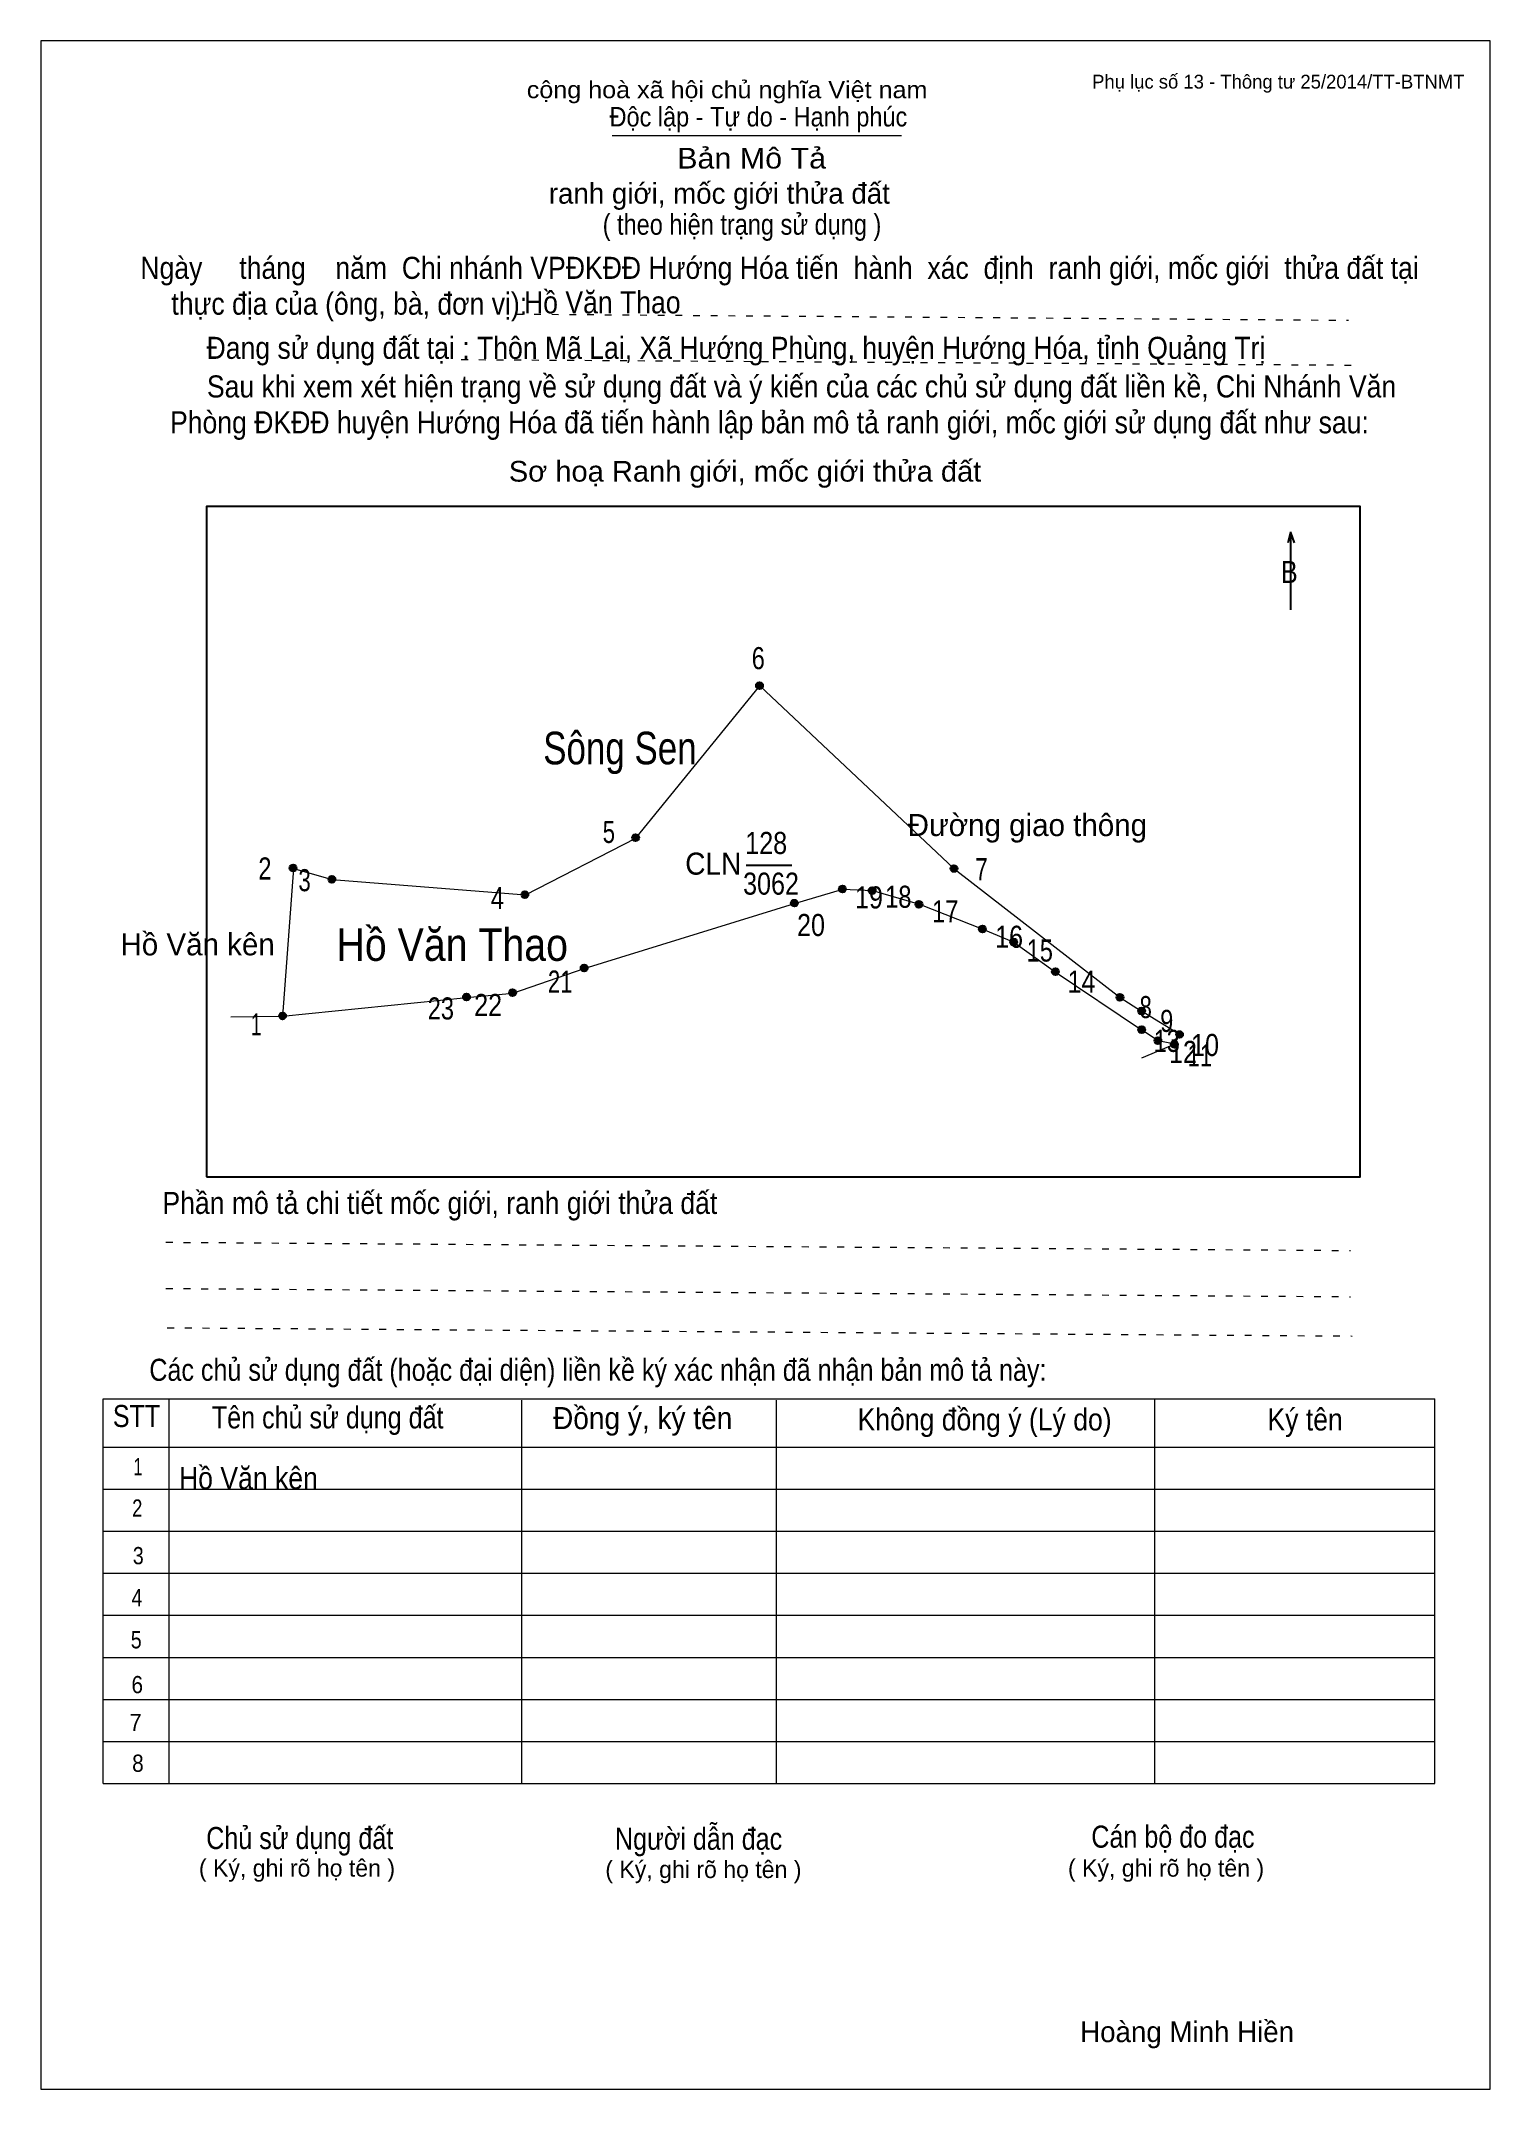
# Model space of a CAD drawing. Header units: centimetres. Extents: x 0 to 21, y 0 to 29.7.
import ezdxf
from ezdxf.enums import TextEntityAlignment as Align

# ---------------------------------------------------------------- set-up
doc = ezdxf.new("R2010")
doc.units = ezdxf.units.CM
doc.header["$LTSCALE"] = 0.13
doc.linetypes.add('DOTTED', pattern=[1.5, 0.3, -1.2])
for name, color, linetype, lineweight in [('1', 7, 'Continuous', 13), ('32', 7, 'Continuous', 25), ('33', 7, 'Continuous', 25), ('6', 7, 'Continuous', 13), ('62', 7, 'Continuous', 13)]:
    doc.layers.add(name, color=color, linetype=linetype, lineweight=lineweight)
for name, color, linetype in [('2', 7, 'Continuous'), ('34', 7, 'Continuous'), ('63', 7, 'Continuous')]:
    doc.layers.add(name, color=color, linetype=linetype)

msp = doc.modelspace()

# ---------------------------------------------------------------- hatches: boundary and pattern name
at = {"layer": '32'}
for points in [[(10.4631, 20.3509, 1), (10.3631, 20.3509, 1)], [(8.6679, 18.1474, 1), (8.5679, 18.1474, 1)], [(3.7033, 17.7058, 1), (3.6033, 17.7058, 1)], [(4.2655, 17.5434, 1), (4.1655, 17.5434, 1)], [(13.2809, 17.6988, 1), (13.1809, 17.6988, 1)], [(7.0627, 17.3211, 1), (6.9627, 17.3211, 1)], [(10.9685, 17.1973, 1), (10.8685, 17.1973, 1)], [(11.6639, 17.4015, 1), (11.5639, 17.4015, 1)], [(12.0959, 17.3794, 1), (11.9959, 17.3794, 1)], [(12.7739, 17.1792, 1), (12.6739, 17.1792, 1)], [(13.6932, 16.822, 1), (13.5932, 16.822, 1)], [(14.1465, 16.6328, 1), (14.0465, 16.6328, 1)], [(7.9221, 16.2576, 1), (7.8221, 16.2576, 1)], [(14.752, 16.2024, 1), (14.652, 16.2024, 1)], [(6.2168, 15.835, 1), (6.1168, 15.835, 1)], [(6.8846, 15.898, 1), (6.7846, 15.898, 1)], [(15.6863, 15.8302, 1), (15.5863, 15.8302, 1)], [(3.5504, 15.5622, 1), (3.4504, 15.5622, 1)], [(16.0017, 15.6339, 1), (15.9017, 15.6339, 1)], [(16.0017, 15.3619, 1), (15.9017, 15.3619, 1)], [(16.2366, 15.2035, 1), (16.1366, 15.2035, 1)], [(16.4755, 15.1498, 1), (16.3755, 15.1498, 1)], [(16.5504, 15.2925, 1), (16.4504, 15.2925, 1)]]:
    msp.add_hatch(color=256, dxfattribs=at).paths.add_polyline_path(points)

# ---------------------------------------------------------------- linework, layer by layer
at = {"layer": '1'}
msp.add_lwpolyline([(21, 0), (21, 29.7), (0, 29.7), (0, 0)], close=True, dxfattribs=at)
at = {"layer": '32'}
for centre in [(10.4131, 20.3509), (8.6179, 18.1474), (3.6533, 17.7058), (4.2155, 17.5434), (13.2309, 17.6988), (7.0127, 17.3211), (10.9185, 17.1973), (11.6139, 17.4015), (12.0459, 17.3794), (12.7239, 17.1792), (13.6432, 16.822), (14.0965, 16.6328), (7.8721, 16.2576), (14.702, 16.2024), (6.1668, 15.835), (6.8346, 15.898), (15.6363, 15.8302), (3.5004, 15.5622), (15.9517, 15.6339), (15.9517, 15.3619), (16.1866, 15.2035), (16.4255, 15.1498), (16.5004, 15.2925)]:
    msp.add_circle(centre, 0.05, dxfattribs=at)
at = {"layer": '33'}
msp.add_line((10.22, 17.75), (10.88, 17.75), dxfattribs=at)
at = {"layer": '6'}
for p, q in [((3.66, 17.7), (3.5, 15.56)), ((2.75, 15.55), (3.5, 15.56)), ((16.43, 15.15), (15.95, 14.95))]:
    msp.add_line(p, q, dxfattribs=at)
for points in [[(3.66, 17.7), (4.22, 17.54), (7.02, 17.32), (8.62, 18.14), (10.42, 20.35)], [(10.42, 20.35), (13.23, 17.7), (15.64, 15.83), (15.95, 15.63)], [(3.5, 15.56), (6.17, 15.83), (6.84, 15.89), (7.87, 16.25), (10.92, 17.19), (11.62, 17.4), (12.05, 17.38), (12.73, 17.18), (13.65, 16.82), (14.1, 16.63), (14.7, 16.2), (15.95, 15.36)], [(16.43, 15.15), (16.5, 15.29), (15.95, 15.63)], [(16.43, 15.15), (16.19, 15.2), (15.95, 15.36)]]:
    msp.add_lwpolyline(points, dxfattribs=at)
at = {"layer": '62'}
for p, q in [((8.28, 28.33), (12.47, 28.33)), ((0.9, 10.01), (20.2, 10.01)), ((0.9, 4.43), (0.9, 10.01)), ((1.86, 4.43), (1.86, 10.01)), ((6.97, 4.43), (6.97, 9.99)), ((10.66, 4.43), (10.66, 9.99)), ((16.14, 4.43), (16.14, 10.01)), ((20.2, 4.43), (20.2, 10.01)), ((0.9, 9.31), (20.2, 9.31)), ((0.9, 8.7), (20.2, 8.7)), ((0.9, 8.09), (20.2, 8.09)), ((0.9, 7.48), (20.2, 7.48)), ((0.9, 6.87), (20.2, 6.87)), ((0.9, 6.26), (20.2, 6.26)), ((0.9, 5.65), (20.2, 5.65)), ((0.9, 5.04), (20.2, 5.04)), ((0.9, 4.43), (20.2, 4.43))]:
    msp.add_line(p, q, dxfattribs=at)
at = {"layer": '62', "linetype": 'DOTTED'}
for p, q in [((6.89, 25.74), (18.95, 25.65)), ((6.09, 25.08), (19.04, 25)), ((1.81, 12.28), (18.98, 12.16)), ((1.81, 11.61), (18.98, 11.49)), ((1.83, 11.04), (19, 10.92))]:
    msp.add_line(p, q, dxfattribs=at)
at = {"layer": '62', "lineweight": 25}
for p, q in [((18.11, 22.58), (18.11, 21.45)), ((18.11, 22.57), (18.07, 22.42)), ((18.11, 22.57), (18.16, 22.42))]:
    msp.add_line(p, q, dxfattribs=at)
msp.add_lwpolyline([(2.4, 13.23), (19.12, 13.23), (19.12, 22.95), (2.4, 22.95)], close=True, dxfattribs=at)

# ---------------------------------------------------------------- texts
at = {"layer": '2', "width": 0.9}
msp.add_text('Hồ Văn Thao', height=0.473, dxfattribs=at).set_placement((5.96, 16.36), align=Align.CENTER)
at = {"layer": '32'}
for s, width, p in [('6', 0.8, (10.395, 20.59)), ('5', 0.75, (8.23, 18.07)), ('2', 0.8, (3.245, 17.54)), ('7', 0.75, (13.63, 17.53)), ('3', 0.75, (3.82, 17.37)), ('4', 0.8, (6.615, 17.11)), ('19', 0.85, (12, 17.12)), ('18', 0.8, (12.425, 17.13)), ('17', 0.8, (13.105, 16.92)), ('20', 0.85, (11.16, 16.72)), ('16', 0.85, (14.03, 16.55)), ('15', 0.8, (14.475, 16.35)), ('21', 0.75, (7.525, 15.9)), ('14', 0.85, (15.08, 15.9)), ('23', 0.8, (5.795, 15.51)), ('22', 0.85, (6.48, 15.56)), ('8', 0.75, (16.01, 15.53)), ('1', 0.65, (3.12, 15.28)), ('9', 0.8, (16.315, 15.33)), ('13', 0.8, (16.315, 15.04)), ('12', 0.85, (16.55, 14.88)), ('11', 0.75, (16.795, 14.83)), ('10', 0.85, (16.87, 14.98))]:
    msp.add_text(s, height=0.32, dxfattribs=dict(at, width=width)).set_placement(p, align=Align.CENTER)
at = {"layer": '33'}
for s, p in [('Đường giao thông', (14.295, 18.17)), ('Hồ Văn kên', (2.27, 16.44))]:
    msp.add_text(s, height=0.32, dxfattribs=at).set_placement(p, align=Align.CENTER)
at = {"layer": '33', "width": 0.85}
for s, p in [('128', (10.51, 17.91)), ('3062', (10.58, 17.32))]:
    msp.add_text(s, height=0.32, dxfattribs=at).set_placement(p, align=Align.CENTER)
at = {"layer": '33', "width": 0.95}
msp.add_text('CLN', height=0.32, dxfattribs=at).set_placement((10.15, 17.61), align=Align.RIGHT)
at = {"layer": '34', "width": 0.9}
for s, p in [('Hồ Văn Thao', (7, 25.75)), ('Hồ Văn kên', (2, 8.7))]:
    msp.add_text(s, height=0.32, dxfattribs=at).set_placement(p)
at = {"layer": '6', "width": 0.8}
msp.add_text('Sông Sen', height=0.473, dxfattribs=at).set_placement((8.39, 19.21), align=Align.CENTER)
at = {"layer": '62'}
for s, height, width, p in [('cộng hoà xã hội chủ nghĩa Việt nam', 0.2474, 1.1, (7.04, 28.87)), ('Độc lập - Tự do - Hạnh phúc', 0.2828, 0.9, (8.24, 28.46)), ('Bản Mô Tả', 0.3, 1.1, (9.22, 27.85)), ('( theo hiện trạng sử dụng )', 0.3, 0.85, (8.14, 26.89)), ('Ngày     tháng    năm  Chi nhánh VPĐKĐĐ Hướng Hóa tiến  hành  xác  định  ranh giới, mốc giới  thửa đất tại ', 0.32, 0.9, (1.44, 26.25)), ('thực địa của (ông, bà, đơn vị): ', 0.32, 0.9, (1.89, 25.73)), ('Đang sử dụng đất tại : Thôn Mã Lai, Xã Hướng Phùng, huyện Hướng Hóa, tỉnh Quảng Trị', 0.32, 0.9, (2.4, 25.09)), ('     Sau khi xem xét hiện trạng về sử dụng đất và ý kiến của các chủ sử dụng đất liền kề, Chi Nhánh Văn ', 0.32, 0.9, (1.87, 24.53)), ('Phòng ĐKĐĐ huyện Hướng Hóa đã tiến hành lập bản mô tả ranh giới, mốc giới sử dụng đất như sau:', 0.32, 0.9, (1.87, 24.01)), ('Sơ hoạ Ranh giới, mốc giới thửa đất', 0.3, 1.05, (6.78, 23.31)), ('B', 0.32, 0.85, (17.97, 21.84)), ('Phần mô tả chi tiết mốc giới, ranh giới thửa đất ', 0.32, 0.9, (1.76, 12.69)), ('Các chủ sử dụng đất (hoặc đại diện) liền kề ký xác nhận đã nhận bản mô tả này:', 0.32, 0.85, (1.57, 10.27))]:
    msp.add_text(s, height=height, dxfattribs=dict(at, width=width)).set_placement(p)
msp.add_text('ranh giới, mốc giới thửa đất', height=0.3, dxfattribs=at).set_placement((7.36, 27.34))
for s, height, width, p in [('STT', 0.32, 0.85, (1.385, 9.6)), ('Tên chủ sử dụng đất', 0.32, 0.85, (4.155, 9.58)), ('Đồng ý, ký tên', 0.32, 0.95, (8.72, 9.57)), ('Không đồng ý (Lý do)', 0.32, 0.9, (13.675, 9.55)), ('Ký tên', 0.32, 0.9, (18.32, 9.55)), ('1', 0.25, 0.7, (1.405, 8.9)), ('2', 0.25, 0.8, (1.395, 8.3)), ('3', 0.25, 0.85, (1.41, 7.61)), ('4', 0.25, 0.85, (1.39, 7)), ('5', 0.25, 0.85, (1.38, 6.39)), ('6', 0.25, 0.9, (1.395, 5.74)), ('7', 0.25, 0.95, (1.37, 5.19)), ('8', 0.25, 0.9, (1.405, 4.6)), ('Người dẫn đạc', 0.32, 0.85, (9.53, 3.47)), ('Chủ sử dụng đất', 0.32, 0.85, (3.75, 3.48)), ('Cán bộ đo đạc', 0.32, 0.85, (16.405, 3.5))]:
    msp.add_text(s, height=height, dxfattribs=dict(at, width=width)).set_placement(p, align=Align.CENTER)
for p in [(3.71, 3.08), (9.6, 3.06), (16.305, 3.08)]:
    msp.add_text('( Ký, ghi rõ họ tên )', height=0.25, dxfattribs=at).set_placement(p, align=Align.CENTER)
at = {"layer": '63'}
msp.add_text('Phụ lục số 13 - Thông tư 25/2014/TT-BTNMT', height=0.2, dxfattribs=at).set_placement((20.63, 29.01), align=Align.RIGHT)
msp.add_text('Hoàng Minh Hiền', height=0.3, dxfattribs=at).set_placement((16.61, 0.68), align=Align.CENTER)

doc.saveas('drawing.dxf')
